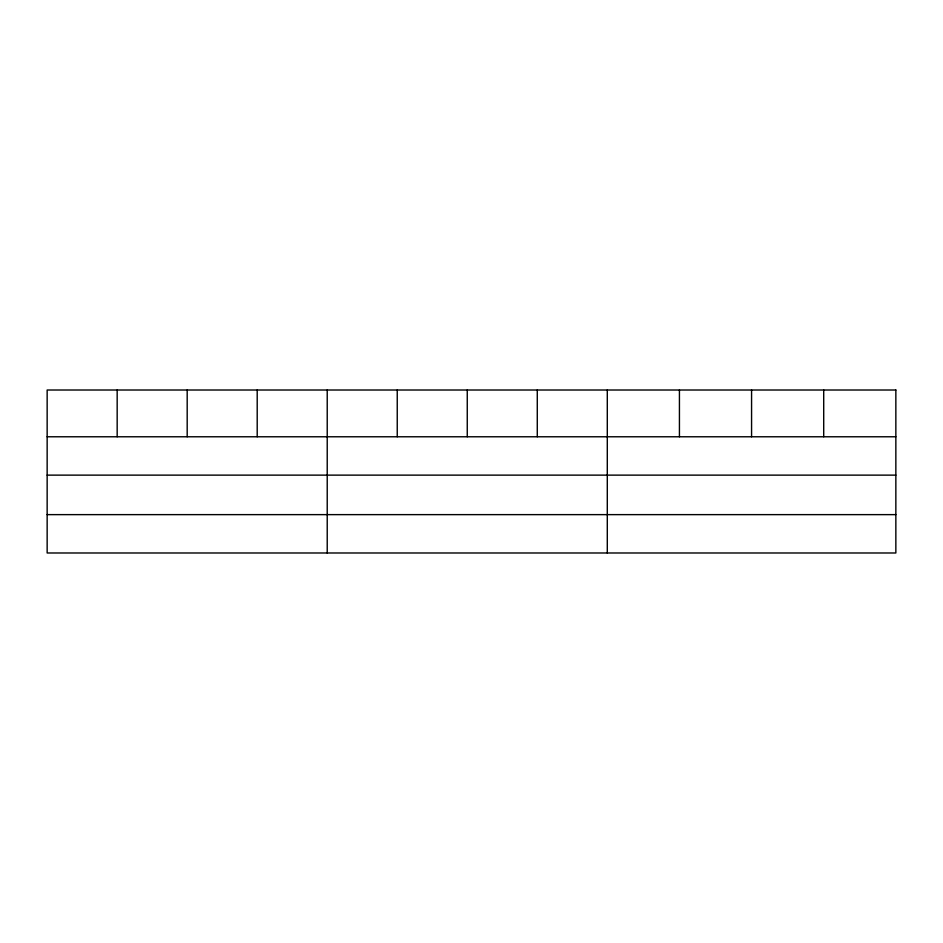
<?xml version="1.0" encoding="UTF-8"?>
<svg xmlns="http://www.w3.org/2000/svg" width="943" height="943" viewBox="0 0 943 943"><rect width="100%" height="100%" fill="white"/><g stroke="black" fill="none" stroke-linecap="round" stroke-linejoin="round"><path stroke-width="1.41" d="M47.15 436.774L895.85 436.774M47.15 475.131L895.85 475.131M47.15 514.63L895.85 514.63M823.71 390.013L823.71 436.774M751.571 390.013L751.571 436.774M679.431 390.013L679.431 436.774M607.292 390.013L607.292 552.987M537.274 390.013L537.274 436.774M467.256 390.013L467.256 436.774M397.239 390.013L397.239 436.774M327.221 390.013L327.221 552.987M257.203 390.013L257.203 436.774M187.186 390.013L187.186 436.774M117.168 390.013L117.168 436.774M895.85 390.013L47.15 390.013L47.15 552.987L895.85 552.987L895.85 390.013"/></g></svg>
